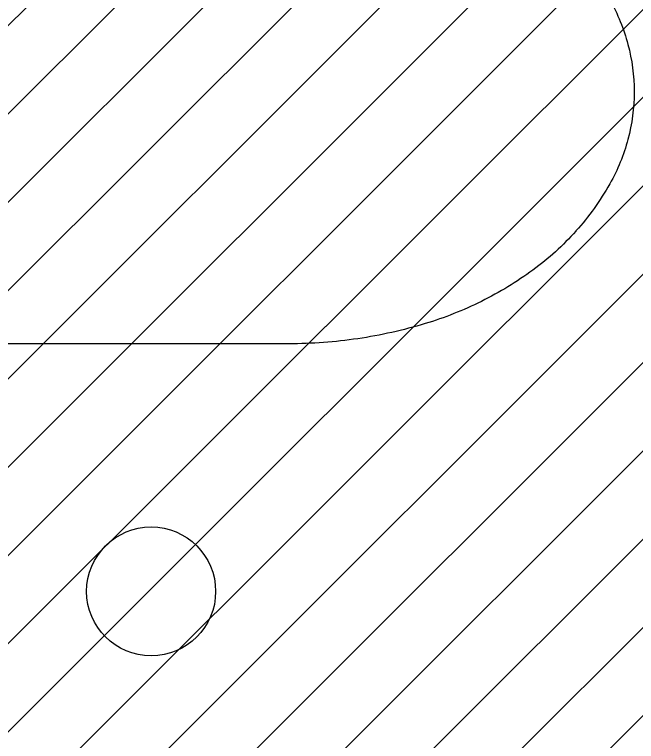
# Model space of a CAD drawing. Header units: centimetres. Extents: x -58072 to 12532, y -30603 to 6224.
# Drawn here: x 9283.1 to 9331.2, y 3431.2 to 3487.5 of the extents above; entities that cross this region are included whole.
import ezdxf

# ---------------------------------------------------------------- set-up
doc = ezdxf.new("R2010")
doc.units = ezdxf.units.CM
doc.layers.add('B Faux plafonds_Hatch', color=9, linetype='Continuous')
doc.layers.add('B Général', color=252, linetype='Continuous')
doc.layers.add('prlm-ELEC-CFO', color=1, linetype='Continuous', lineweight=25)

# ---------------------------------------------------------------- blocks, each defined once
blk = doc.blocks.new('B 60.200_wc-2')
at = {"layer": 'B Général', "linetype": 'Continuous'}
for p, q in [((-25, -20.1), (-25, 0)), ((-24.9, 0.1), (24.9, 0.1)), ((25, -20.1), (25, 0)), ((-19.5, -44.2), (-19.5, -21.9)), ((19.5, -44.2), (19.5, -21.9))]:
    blk.add_line(p, q, dxfattribs=at)
at = {"layer": 'B Général', "linetype": 'Continuous', "flags": 128}
blk.add_lwpolyline([(-25, -20.1), (-24.9, -20.6), (-24.75, -20.9), (-24.55, -21.2), (-24.3, -21.45), (-23.9, -21.7), (-23.4, -21.85), (-23.15, -21.9), (23.25, -21.9), (23.55, -21.85), (23.9, -21.7), (24.2, -21.5), (24.45, -21.3), (24.65, -21.05), (24.8, -20.75), (24.9, -20.5), (24.95, -20.3), (25, -20.1)], dxfattribs=at)
for points in [[(-19.5, -44.199), (-19.5, -44.2, 0.036537), (-19.11, -49.53, 0.035337), (-17.941, -54.747), (-17.94, -54.75, 0.041299), (-16.221, -59.088), (-16.22, -59.09), (-16.217, -59.097, 0.041783), (-13.79, -63.08, 0.053503), (-10.774, -66.396), (-10.77, -66.4, 0.054816), (-7.122, -69.019), (-7.12, -69.02, 0.063755), (-3.68, -70.42), (-3.678, -70.421, 0.064897), (0, -70.9)], [(0, -70.9, 0.064897), (3.678, -70.421), (3.68, -70.42, 0.063726), (7.12, -69.02), (7.122, -69.019, 0.054816), (10.77, -66.4), (10.774, -66.396, 0.053503), (13.79, -63.08, 0.041783), (16.217, -59.097), (16.22, -59.09), (16.221, -59.088, 0.041299), (17.94, -54.75), (17.941, -54.747, 0.035337), (19.11, -49.53, 0.036556), (19.5, -44.2)]]:
    blk.add_lwpolyline(points, format="xyb", dxfattribs=at)
at = {"layer": 'B Général', "linetype": 'Continuous'}
for centre, start, end in [((-24.9, 0), 90, 180), ((24.9, 0), 0, 90)]:
    blk.add_arc(centre, 0.1, start, end, dxfattribs=at)

msp = doc.modelspace()

# ---------------------------------------------------------------- hatches: boundary and pattern name
at = {"layer": 'B Faux plafonds_Hatch', "linetype": 'Continuous'}
h = msp.add_hatch(dxfattribs=at)
h.set_pattern_fill('F_P__SOFFITE', color=256, style=0, pattern_type=2)
h.set_pattern_definition([(45, (0, 0.2205), (-3.5277778, 3.3072917), [])])
h.paths.add_polyline_path([(9301.484, 2929.14), (9301.484, 3167.39), (9404.485, 3167.39), (9404.485, 3236.39), (9439.643, 3236.39), (9439.643, 3167.39), (9529.485, 3167.39), (9529.485, 3371.39), (9420.096, 3371.439), (9420.096, 3521.439), (9280.096, 3521.39), (9280.096, 3371.39), (9208.484, 3371.39), (9208.484, 3241.39), (9208.796, 3241.39), (9208.484, 2929.14)])

# ---------------------------------------------------------------- linework, layer by layer
at = {"layer": 'prlm-ELEC-CFO', "lineweight": 30}
msp.add_circle((9293.645, 3442.859), 4.988, dxfattribs=at)

# ---------------------------------------------------------------- block references
at = {"layer": 'B Général', "xscale": -1, "rotation": 90}
msp.add_blockref('B 60.200_wc-2', (9260.096, 3481.527), dxfattribs=at)

doc.saveas('drawing.dxf')
